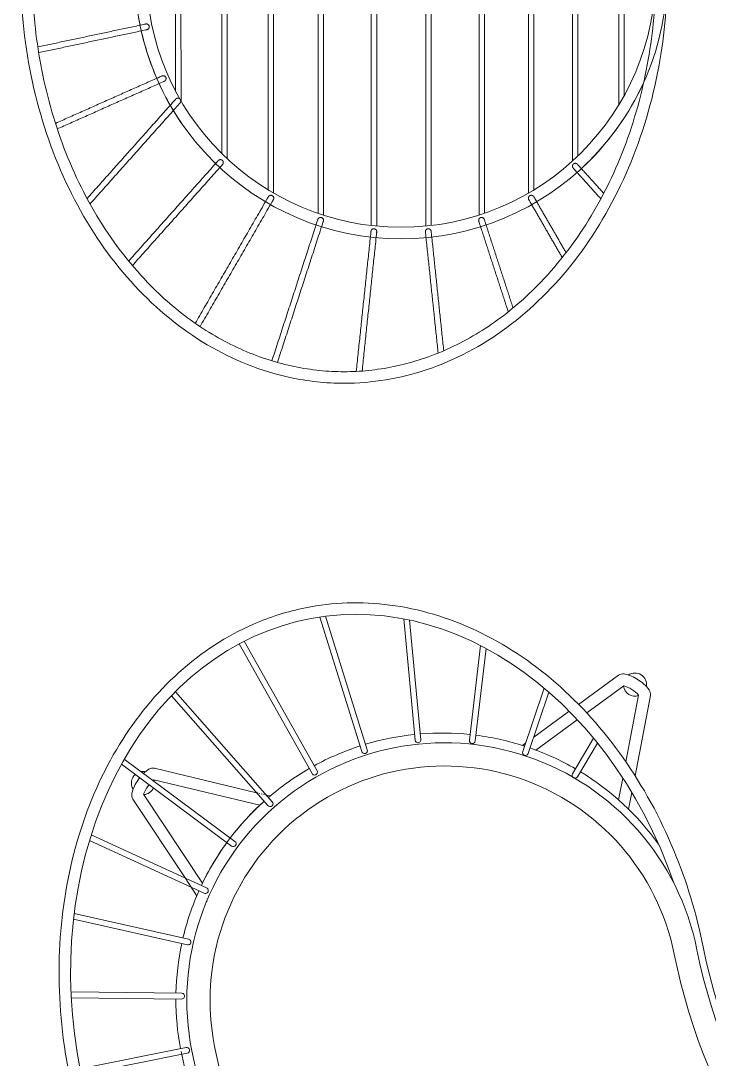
# Model space of a CAD drawing. Header units: millimetres. Extents: x 29001 to 40804, y -8833 to -5892.
# Drawn here: x 29496.2 to 29555.7, y -8568.4 to -8478.6 of the extents above; entities that cross this region are included whole.
import ezdxf

# ---------------------------------------------------------------- set-up
doc = ezdxf.new("R2010")
doc.units = ezdxf.units.MM
doc.linetypes.add('DASHED2', pattern=[0.375, 0.25, -0.125])
doc.layers.get('0').update_dxf_attribs({"lineweight": 0})
for name, color, linetype, lineweight in [('Auto_ince', 251, 'Continuous', 0), ('Auto_Tefriş', 32, 'Continuous', 0), ('Auto_Tefriş_2', 26, 'Continuous', 0), ('wipeout', 254, 'Continuous', 0), ('xxx_Auto_Tefris_Silik', 252, 'Continuous', 0), ('xxx_Auto_Tefris_Tefris', 32, 'Continuous', 0)]:
    doc.layers.add(name, color=color, linetype=linetype, lineweight=lineweight)
doc.layers.add('xxx_Auto_Mobilya_Deri', color=7, linetype='Continuous', lineweight=0, true_color=0x666666)

# ---------------------------------------------------------------- blocks, each defined once
blk = doc.blocks.new('Sun köşe')
at = {"linetype": 'Continuous'}
blk.add_wipeout([(-42.093, 15.676), (-47.03, 16.293), (-53.326, 16.663), (-59.375, 16.169), (-63.572, 15.921), (-66.223, 19.81), (-65.912, 23.945), (-66.294, 27.175), (-67.465, 29.336), (-70.857, 33.594), (-71.967, 35.199), (-72.892, 36.742), (-73.755, 38.717), (-74.493, 42.544), (-74.861, 45.259), (-74.551, 47.913), (-74.302, 51.123), (-73.683, 53.715), (-71.335, 57.666), (-68.617, 61.739), (-65.714, 65.381), (-61.885, 68.961), (-59.6, 70.628), (-57.315, 71.924), (-53.796, 73.467), (-49.413, 74.641), (-46.388, 74.949), (-42.376, 75.628), (-38.858, 75.937), (-34.105, 75.752), (-29.6, 74.827), (-26.145, 73.963), (-21.145, 73.901), (-16.948, 73.902), (-14.109, 73.284), (-12.505, 73.038), (-9.866, 71.44), (-8.088, 71.243), (-4.534, 70.65), (0.601, 69.663), (3.958, 68.281), (7.808, 66.207), (11.066, 64.134), (14.521, 62.06), (18.37, 59.591), (20.641, 58.307), (24.984, 55.543), (27.748, 53.37), (29.821, 51.297), (32.781, 48.531), (35.249, 46.26), (36.63, 44.878), (38.407, 43.1), (46.311, 33.412), (46.904, 32.82), (50.653, 27.29), (53.021, 23.537), (55.585, 18.205), (58.247, 12.576), (60.812, 7.836), (62.389, 2.701), (63.768, -2.83), (65.872, -11.856), (67.742, -22.423), (68.033, -29.632), (67.14, -36.446), (66.347, -41.187), (65.751, -45.532), (63.378, -50.47), (60.709, -55.111), (53.198, -63.407), (50.432, -64.79), (45.987, -66.469), (41.542, -67.555), (38.58, -67.753), (34.333, -67.457), (30.68, -65.779), (25.152, -63.211), (21.895, -60.347), (18.539, -57.187), (16.072, -55.311), (14.294, -55.706), (11.923, -56.892), (9.949, -55.114), (10.247, -52.448), (11.928, -48.399), (12.622, -44.547), (11.045, -40.4), (10.158, -36.548), (9.47, -31.512), (9.573, -25.883), (8.194, -19.365), (7.012, -14.625), (4.646, -9.292), (2.377, -4.651), (-3, 1.721), (-7.539, 6.461), (-14.153, 11.3), (-20.57, 14.558), (-29.753, 16.632), (-36.467, 17.224)], dxfattribs=at).dxf.layer = 'wipeout'
at = {"layer": 'Auto_ince'}
for points in [[(-38.099, 73.056), (-38.099, 63.701, -1), (-38.599, 63.701), (-38.599, 73.056)], [(-44.764, 72.586), (-42.782, 63.261, -1), (-43.271, 63.157), (-45.259, 72.51)], [(-51.37, 71.062), (-47.272, 61.857, -1), (-47.728, 61.654), (-51.848, 70.906)], [(-57.78, 68.372), (-51.371, 59.551, -1), (-51.776, 59.257), (-58.224, 68.132)], [(-63.709, 64.371), (-54.902, 56.442, -1), (-55.237, 56.07), (-64.09, 64.042)], [(-63.709, 64.371), (-54.902, 56.442, -1), (-55.237, 56.07), (-64.09, 64.042)], [(-68.646, 58.982), (-57.709, 52.667, -1), (-57.959, 52.234), (-68.928, 58.567)], [(-71.89, 52.362), (-59.67, 48.391, -1), (-59.825, 47.916), (-72.031, 51.882)], [(-72.8, 45.073), (-60.699, 43.801, -1), (-60.751, 43.304), (-72.769, 44.567)], [(-71.218, 37.997), (-60.751, 39.098, -1), (-60.699, 38.6), (-71.016, 37.516)], [(-67.654, 31.942), (-59.825, 34.486, -1), (-59.67, 34.01), (-67.317, 31.526)], [(-62.967, 27.276), (-57.959, 30.167, -1), (-57.709, 29.734), (-62.543, 26.944)], [(-57.889, 23.943), (-55.237, 26.331, -1), (-54.902, 25.96), (-57.418, 23.694)]]:
    blk.add_lwpolyline(points, format="xyb", dxfattribs=at)
at = {"layer": 'Auto_ince', "elevation": -0.143}
for points in [[(-52.984, 60.92), (-60.555, 63.998, 0.165812), (-61.061, 63.99, 0.083801), (-62.097, 63.22, 0.014346), (-62.245, 63.054, 0.014346)], [(-61.502, 62.385, -0.016823), (-61.373, 62.529, -0.066927), (-60.773, 63.007), (-52.235, 59.536)], [(-62.545, 62.651, 0.036875), (-62.818, 62.149, 0.165812), (-62.802, 61.643), (-58.995, 53.41)], [(-57.871, 53.361), (-61.823, 61.908, -0.006156), (-61.788, 61.97, -0.006156)], [(-54.01, 21.065), (-60.555, 18.404, -0.165812), (-61.061, 18.411, -0.083801), (-62.097, 19.182, -0.083801), (-62.818, 20.252, -0.165812), (-62.802, 20.759), (-61.01, 24.633)], [(-60.158, 24.094), (-61.823, 20.494, 0.066927), (-61.373, 19.872, 0.066927), (-60.773, 19.394), (-55.336, 21.605)]]:
    blk.add_lwpolyline(points, format="xyb", dxfattribs=at)
for points in [[(-52.984, 60.92), (-52.107, 60.563)], [(-60.586, 25.55), (-58.995, 28.992)], [(-57.871, 29.04), (-59.736, 25.007)], [(-54.016, 22.142), (-52.235, 22.866)], [(-51.275, 22.177), (-52.639, 21.622)]]:
    blk.add_lwpolyline(points, dxfattribs=at)
at = {"layer": 'Auto_ince', "linetype": 'DASHED2', "ltscale": 0.025, "elevation": -0.143}
blk.add_lwpolyline([(-58.995, 53.41), (-58.631, 52.622)], dxfattribs=at)
at = {"layer": 'Auto_ince'}
for centre, radius, start, end in [((-61.734, 62.875, -0.143), 1, 69.1042, 150.07539), ((-61.734, 62.875, -0.143), 1, 183.16975, 203.54568), ((-61.734, 62.875, -0.143), 1, 305.92461, 6.83493), ((-61.734, 62.875, -0.143), 1, 265.714, 272.83025), ((-38.349, 41.201), 23, 126.62279, 137.37721), ((-61.734, 19.526, -0.143), 1, 156.45432, 290.8958), ((-61.734, 19.526, -0.143), 1, 353.16507, 94.286)]:
    blk.add_arc(centre, radius, start, end, dxfattribs=at)
at = {"layer": 'Auto_Tefriş', "elevation": -0.143}
for points in [[(-51.275, 60.225), (-52.107, 60.563)], [(-58.631, 52.622), (-58.487, 52.311)], [(-58.631, 29.78), (-58.487, 30.09)]]:
    blk.add_lwpolyline(points, dxfattribs=at)
at = {"layer": 'Auto_Tefriş'}
for centre, radius, start, end in [((-38.349, 41.201), 23, 90.62279, 101.37721), ((-38.349, -31.299), 95.499, 0, 90), ((-38.349, 41.201), 23, 102.62279, 113.37721), ((-38.349, 41.201), 23, 114.62279, 125.37721), ((-38.349, 41.201), 23, 126.62279, 149.37721), ((-38.349, 41.201), 23, 138.62279, 149.37721), ((-38.349, 41.201), 23, 150.62279, 161.37721), ((-38.349, 41.201), 23, 162.62279, 173.37721), ((-38.349, 41.201), 23, 174.62279, 185.37721), ((-38.349, 41.201), 23, 186.62279, 197.37721), ((-38.349, 41.201), 23, 198.62279, 209.37721), ((-38.349, 41.201), 23, 210.62279, 221.37721), ((-38.349, 41.201), 23, 222.62279, 245.73878), ((-38.349, -31.299), 49.5, 0, 90)]:
    blk.add_arc(centre, radius, start, end, dxfattribs=at)
at = {"layer": 'Auto_Tefriş', "extrusion": (0, 0, -1)}
blk.add_ellipse((-38.349, 46.128), major_axis=(-34.478, 0), ratio=0.781001, start_param=4.882437, end_param=7.853982, dxfattribs=at)
at = {"layer": 'Auto_Tefriş'}
blk.add_open_spline([(-38.349, 18.201), (-41.264, 18.201), (-44.179, 18.484), (-50.043, 19.644), (-52.979, 20.563), (-58.448, 22.976), (-60.981, 24.471), (-65.465, 27.94), (-67.417, 29.914), (-70.595, 34.211), (-71.822, 36.533), (-73.425, 41.284), (-73.827, 43.706), (-73.827, 46.128), (-73.827, 47.702), (-73.658, 49.275), (-72.79, 53.29), (-71.834, 55.695), (-69.159, 60.209), (-67.439, 62.317), (-63.364, 66.096), (-61.01, 67.766), (-55.835, 70.558), (-53.014, 71.681), (-47.101, 73.306), (-44.009, 73.809), (-40.042, 74.032), (-39.195, 74.056), (-38.349, 74.056)], degree=3, knots=[4.712389, 4.712389, 4.712389, 4.712389, 4.960422, 4.960422, 5.226706, 5.226706, 5.492989, 5.492989, 5.759273, 5.759273, 6.025556, 6.025556, 6.283185, 6.283185, 6.283185, 6.450503, 6.450503, 6.716786, 6.716786, 6.98307, 6.98307, 7.249353, 7.249353, 7.515637, 7.515637, 7.781921, 7.781921, 7.853982, 7.853982, 7.853982, 7.853982], dxfattribs=at)
at = {"layer": 'Auto_Tefriş_2', "elevation": -0.143}
for points in [[(-50.606, 59.451, 0.012511), (-50.599, 59.475, 0.012511)], [(-50.606, 22.951, -0.012511), (-50.599, 22.927, -0.012511)]]:
    blk.add_lwpolyline(points, format="xyb", dxfattribs=at)
at = {"layer": 'xxx_Auto_Mobilya_Deri'}
blk.add_lwpolyline([(12.035, -31.476, 0.414214), (-38.215, 18.774, -1.000001), (-38.215, 63.274, -0.414203), (56.534, -31.476, -1.00001)], format="xyb", close=True, dxfattribs=at)
at = {"layer": 'xxx_Auto_Tefris_Silik', "lineweight": 0}
blk.add_lwpolyline([(14.035, -31.476, 0.414214), (-38.215, 20.774, -1.000001), (-38.215, 61.274, -0.414203), (54.534, -31.476, -1.00001), (14.035, -31.476, -1.00001)], format="xyb", dxfattribs=at)
blk = doc.blocks.new('sedirxx')
at = {"layer": 'xxx_Auto_Tefris_Silik'}
for p, q in [((-25.577, 78.773), (-25.576, -77.77)), ((-25.101, 78.824), (-25.099, -77.821)), ((-20.872, 78.821), (-20.87, -77.818)), ((-20.395, 78.77), (-20.394, -77.767)), ((-30.178, 77.721), (-30.177, -76.718)), ((-29.702, 77.879), (-29.7, -76.876)), ((-16.268, 77.869), (-16.266, -76.866)), ((-15.791, 77.71), (-15.79, -76.707)), ((-34.492, 75.685), (-34.49, -74.682)), ((-34.015, 75.969), (-34.013, -74.966)), ((-12.001, 75.977), (-11.999, -74.974)), ((-11.524, 75.694), (-11.523, -74.691)), ((-38.015, 73.005), (-38.013, -72.002)), ((-8.195, 73.197), (-8.194, -72.194)), ((-7.719, 72.751), (-7.717, -71.748)), ((-38.492, 72.546), (-38.49, -71.543)), ((-42.015, 67.991), (-42.013, -66.987)), ((-42.492, 67.128), (-42.49, -66.125)), ((-4.194, -56.925), (-4.194, -67.339)), ((-3.717, -56.925), (-3.717, -66.514))]:
    blk.add_line(p, q, dxfattribs=at)
for points, knots in [([(-54.384, -62.337), (-49.722, -61.346), (-45.059, -60.355), (-44.815, -60.303), (-44.763, -60.548), (-44.711, -60.792), (-44.955, -60.844), (-49.632, -61.838), (-54.308, -62.832)], [0, 0, 0, 9.532977, 9.532977, 9.925677, 9.925677, 10.318376, 10.318376, 19.879785, 19.879785, 19.879785]), ([(-52.86, -68.943), (-48.258, -66.894), (-43.656, -64.845), (-43.427, -64.743), (-43.326, -64.971), (-43.224, -65.2), (-43.452, -65.301), (-48.078, -67.361), (-52.705, -69.421)], [0, 0, 0, 10.075638, 10.075638, 10.468337, 10.468337, 10.861036, 10.861036, 20.989001, 20.989001, 20.989001]), ([(-50.126, -75.437), (-46.297, -71.143), (-42.468, -66.849), (-42.302, -66.662), (-42.116, -66.829), (-41.929, -66.995), (-42.095, -67.182), (-45.991, -71.551), (-49.888, -75.921)], [1.122689, 1.122689, 1.122689, 12.628439, 12.628439, 13.021139, 13.021139, 13.413838, 13.413838, 25.122438, 25.122438, 25.122438]), ([(-46.537, -80.841), (-42.666, -76.499), (-38.795, -72.158), (-38.628, -71.971), (-38.442, -72.138), (-38.255, -72.304), (-38.421, -72.491), (-42.317, -76.86), (-46.214, -81.23)], [0.995227, 0.995227, 0.995227, 12.628439, 12.628439, 13.021139, 13.021139, 13.413838, 13.413838, 25.122438, 25.122438, 25.122438]), ([(-5.743, -75.462), (-6.937, -74.136), (-8.131, -72.81), (-8.298, -72.624), (-8.113, -72.456), (-7.927, -72.289), (-7.76, -72.475), (-6.627, -73.733), (-5.494, -74.991)], [0, 0, 0, 3.569133, 3.569133, 3.961832, 3.961832, 4.354531, 4.354531, 7.739951, 7.739951, 7.739951]), ([(-40.782, -86.219), (-37.624, -80.75), (-34.467, -75.282), (-34.342, -75.066), (-34.126, -75.191), (-33.909, -75.316), (-34.034, -75.532), (-37.201, -81.016), (-40.367, -86.501)], [0, 0, 0, 12.628439, 12.628439, 13.021139, 13.021139, 13.413838, 13.413838, 26.07952, 26.07952, 26.07952]), ([(-9.076, -80.54), (-10.522, -78.036), (-11.967, -75.532), (-12.092, -75.316), (-11.876, -75.191), (-11.659, -75.066), (-11.534, -75.282), (-10.139, -77.699), (-8.744, -80.116)], [0, 0, 0, 5.7827, 5.7827, 6.175399, 6.175399, 6.568098, 6.568098, 12.149315, 12.149315, 12.149315]), ([(-34.162, -89.463), (-32.177, -83.353), (-30.191, -77.243), (-30.114, -77.005), (-29.876, -77.082), (-29.639, -77.16), (-29.716, -77.398), (-31.699, -83.501), (-33.682, -89.604)], [0, 0, 0, 12.849133, 12.849133, 13.241832, 13.241832, 13.634531, 13.634531, 26.468787, 26.468787, 26.468787]), ([(-13.742, -85.227), (-15.014, -81.312), (-16.286, -77.398), (-16.363, -77.16), (-16.125, -77.082), (-15.887, -77.005), (-15.81, -77.243), (-14.568, -81.066), (-13.326, -84.89)], [0, 0, 0, 8.232194, 8.232194, 8.624893, 8.624893, 9.017592, 9.017592, 17.057796, 17.057796, 17.057796]), ([(-26.873, -90.373), (-26.237, -84.323), (-25.601, -78.272), (-25.575, -78.023), (-25.327, -78.05), (-25.078, -78.076), (-25.104, -78.324), (-25.736, -84.333), (-26.367, -90.342)], [0, 0, 0, 12.167907, 12.167907, 12.560607, 12.560607, 12.953306, 12.953306, 25.036968, 25.036968, 25.036968]), ([(-19.798, -88.79), (-20.348, -83.557), (-20.898, -78.324), (-20.924, -78.076), (-20.675, -78.05), (-20.426, -78.023), (-20.4, -78.272), (-19.858, -83.43), (-19.316, -88.589)], [0, 0, 0, 10.523754, 10.523754, 10.916453, 10.916453, 11.309152, 11.309152, 21.682649, 21.682649, 21.682649])]:
    blk.add_rational_spline(points, [1, 1, 1, 0.707106781187, 1, 0.707106781187, 1, 1, 1], degree=2, knots=knots, dxfattribs=at)
at = {"layer": 'xxx_Auto_Tefris_Tefris'}
for radius, start, end in [(23, 180, 0), (23, 180.62279, 191.37721), (22, 180, 0), (23, 192.62279, 203.37721), (23, 204.62279, 215.37721), (23, 312.62279, 335.73878)]:
    blk.add_arc((-22.999, -55.921), radius, start, end, dxfattribs=at)
blk.add_open_spline([(0.001, -55.921), (0.001, -58.837), (-0.283, -61.752), (-1.443, -67.616), (-2.361, -70.552), (-4.775, -76.021), (-6.269, -78.554), (-9.738, -83.038), (-11.713, -84.99), (-16.009, -88.168), (-18.332, -89.395), (-23.082, -90.998), (-25.504, -91.4), (-27.927, -91.4), (-29.5, -91.4), (-31.073, -91.231), (-35.088, -90.362), (-37.493, -89.407), (-42.007, -86.732), (-44.115, -85.012), (-47.894, -80.937), (-49.564, -78.583), (-52.357, -73.408), (-53.479, -70.587), (-55.104, -64.674), (-55.607, -61.582), (-55.831, -57.615), (-55.854, -56.768), (-55.854, -55.921)], degree=3, knots=[4.712389, 4.712389, 4.712389, 4.712389, 4.960422, 4.960422, 5.226706, 5.226706, 5.492989, 5.492989, 5.759273, 5.759273, 6.025556, 6.025556, 6.283185, 6.283185, 6.283185, 6.450503, 6.450503, 6.716786, 6.716786, 6.98307, 6.98307, 7.249353, 7.249353, 7.515637, 7.515637, 7.781921, 7.781921, 7.853982, 7.853982, 7.853982, 7.853982], dxfattribs=at)
blk.add_rational_spline([(-0.999, -55.921), (-0.999, -90.4), (-27.927, -90.4), (-54.854, -90.4), (-54.854, -55.921)], [1, 0.707106781187, 1, 0.707106781187, 1], degree=2, knots=[4.712389, 4.712389, 4.712389, 6.283185, 6.283185, 7.853982, 7.853982, 7.853982], dxfattribs=at)
blk = doc.blocks.new('MOBİLYALAR')
at = {"linetype": 'Continuous', "xscale": -1, "rotation": 101.3274584530953}
blk.add_blockref('Sun köşe', (435.764, -2270.882), dxfattribs=at)
blk.add_blockref('sedirxx', (407.29, -2096.749))

msp = doc.modelspace()

# ---------------------------------------------------------------- block references
at = {"color": 6}
msp.add_blockref('MOBİLYALAR', (29144.792, -6321.799), dxfattribs=at)

doc.saveas('drawing.dxf')
